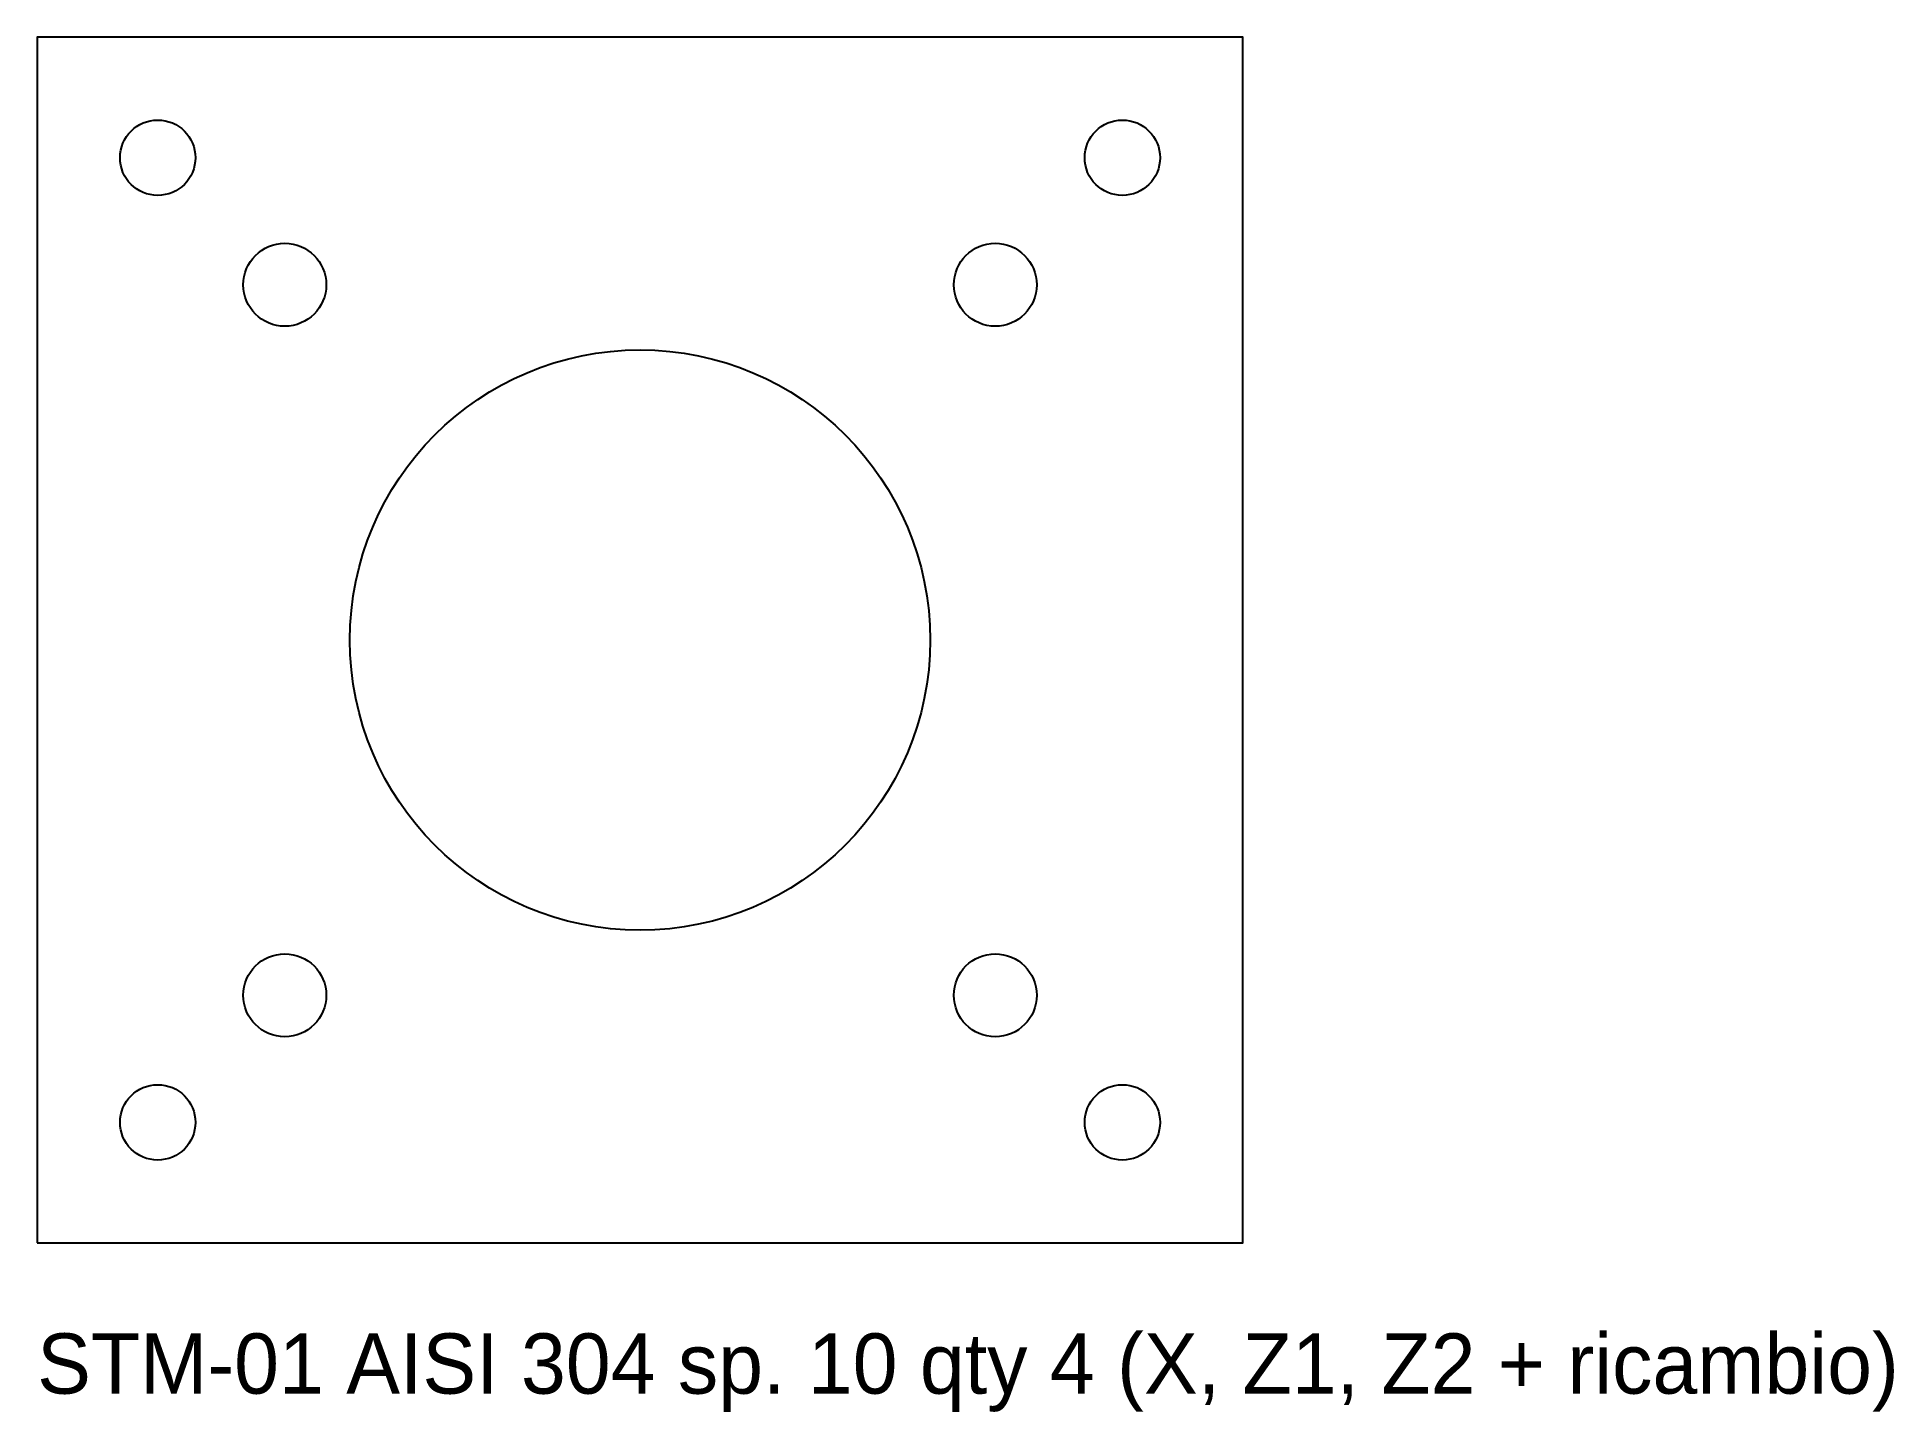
# Model space of a CAD drawing. Header units: millimetres. Extents: x 0 to 123, y -11 to 80.
import ezdxf

# ---------------------------------------------------------------- set-up
doc = ezdxf.new("R2010")
doc.units = ezdxf.units.MM
for name, color, linetype in [('FORI_FILETTARE', 1, 'Continuous'), ('TAGLIO', 7, 'Continuous'), ('TESTI', 3, 'Continuous')]:
    doc.layers.add(name, color=color, linetype=linetype)

msp = doc.modelspace()

# ---------------------------------------------------------------- linework, layer by layer
at = {"layer": 'FORI_FILETTARE'}
for centre, radius in [((8, 72), 2.5), ((72, 72), 2.5), ((40, 40), 19.25), ((8, 8), 2.5), ((72, 8), 2.5)]:
    msp.add_circle(centre, radius, dxfattribs=at)
at = {"layer": 'TAGLIO'}
msp.add_lwpolyline([(0, 0), (80, 0), (80, 80), (0, 80)], close=True, dxfattribs=at)
for centre in [(16.43, 63.57), (63.57, 63.57), (16.43, 16.43), (63.57, 16.43)]:
    msp.add_circle(centre, 2.75, dxfattribs=at)

# ---------------------------------------------------------------- texts
at = {"layer": 'TESTI'}
msp.add_text('STM-01 AISI 304 sp. 10 qty 4 (X, Z1, Z2 + ricambio)', height=4, dxfattribs=at).set_placement((0, -10))

doc.saveas('drawing.dxf')
